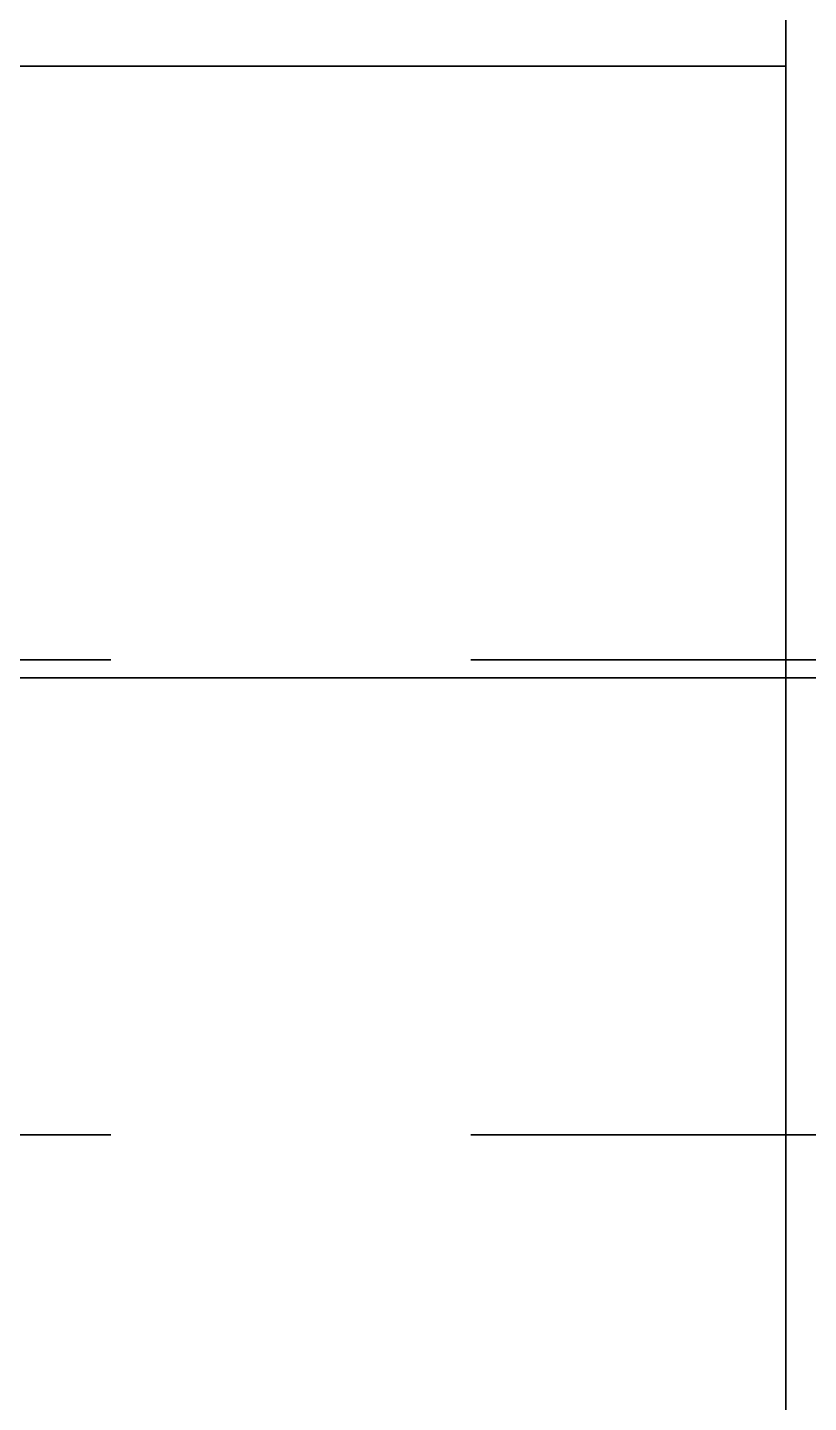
# Model space of a CAD drawing. Header units: millimetres. Extents: x 0 to 2382, y 0 to 420.
# Drawn here: x 134.169 to 136.338, y 119.256 to 123.077 of the extents above; entities that cross this region are included whole.
import ezdxf

# ---------------------------------------------------------------- set-up
doc = ezdxf.new("R2010")
doc.units = ezdxf.units.MM
doc.linetypes.add('IRAM-E-TRAZOS', pattern=[5, 4, -1])
doc.linetypes.add('IRAM-F-TRAZO-PUNTO', pattern=[20, 15, -2, 1, -2])
doc.layers.add('02-OCULTA', color=4, linetype='IRAM-E-TRAZOS', lineweight=35)
doc.layers.add('03-EJE', color=1, linetype='IRAM-F-TRAZO-PUNTO', lineweight=18)

msp = doc.modelspace()

# ---------------------------------------------------------------- linework, layer by layer
at = {"layer": '02-OCULTA'}
for p, q in [((136.275, 122.97), (133.4, 122.97)), ((139.4, 121.32), (133.4, 121.32)), ((133, 121.27), (186, 121.27)), ((139.4, 120), (133.4, 120))]:
    msp.add_line(p, q, dxfattribs=at)
for points in [[(136.275, 123.1126), (136.275, 123.0623), (136.275, 123.0121), (136.275, 122.9619), (136.275, 122.9117), (136.275, 122.8615), (136.275, 122.8113), (136.275, 122.7611), (136.275, 122.7109), (136.275, 122.6607), (136.275, 122.6105), (136.275, 122.5603), (136.275, 122.5101), (136.275, 122.4599), (136.275, 122.4097), (136.275, 122.3595), (136.275, 122.3093), (136.275, 122.2591), (136.275, 122.2089), (136.275, 122.1587), (136.275, 122.1085), (136.275, 122.0583), (136.275, 122.0081), (136.275, 121.9579), (136.275, 121.9077), (136.275, 121.8575), (136.275, 121.8073), (136.275, 121.7571), (136.275, 121.7069), (136.275, 121.6567), (136.275, 121.6065), (136.275, 121.5563), (136.275, 121.5061), (136.275, 121.4559), (136.275, 121.4057), (136.275, 121.3555), (136.275, 121.3053), (136.275, 121.2551), (136.275, 121.2049), (136.275, 121.1547), (136.275, 121.1045), (136.275, 121.0543), (136.275, 121.004), (136.275, 120.9538), (136.275, 120.9036), (136.275, 120.8534), (136.275, 120.8032), (136.275, 120.753), (136.275, 120.7028), (136.275, 120.6526), (136.275, 120.6024), (136.275, 120.5522), (136.275, 120.502), (136.275, 120.4518), (136.275, 120.4016), (136.275, 120.3514), (136.275, 120.3012), (136.275, 120.251), (136.275, 120.2008), (136.275, 120.1506), (136.275, 120.1004), (136.275, 120.0502), (136.275, 120)], [(136.275, 119.194), (136.275, 119.256), (136.275, 119.318), (136.275, 119.38), (136.275, 119.442), (136.275, 119.504), (136.275, 119.566), (136.275, 119.628), (136.275, 119.69), (136.275, 119.752), (136.275, 119.814), (136.275, 119.876), (136.275, 119.938), (136.275, 120), (136.275, 120.062), (136.275, 120.124), (136.275, 120.186), (136.275, 120.248), (136.275, 120.31), (136.275, 120.372), (136.275, 120.434), (136.275, 120.496), (136.275, 120.558), (136.275, 120.62), (136.275, 120.682), (136.275, 120.744), (136.275, 120.806), (136.275, 120.868), (136.275, 120.93), (136.275, 120.992), (136.275, 121.054), (136.275, 121.116), (136.275, 121.178), (136.275, 121.24), (136.275, 121.302), (136.275, 121.364), (136.275, 121.426), (136.275, 121.488), (136.275, 121.55), (136.275, 121.612), (136.275, 121.674), (136.275, 121.736), (136.275, 121.798), (136.275, 121.86), (136.275, 121.922), (136.275, 121.984), (136.275, 122.046), (136.275, 122.108), (136.275, 122.17), (136.275, 122.232), (136.275, 122.294), (136.275, 122.356), (136.275, 122.418), (136.275, 122.48), (136.275, 122.542), (136.275, 122.604), (136.275, 122.666), (136.275, 122.728), (136.275, 122.79), (136.275, 122.852), (136.275, 122.914), (136.275, 122.976), (136.275, 123.038), (136.275, 123.1)], [(136.275, 119.2449), (136.275, 119.2953), (136.275, 119.3456), (136.275, 119.3959), (136.275, 119.4463), (136.275, 119.4966), (136.275, 119.5469), (136.275, 119.5973), (136.275, 119.6476), (136.275, 119.698), (136.275, 119.7483), (136.275, 119.7986), (136.275, 119.849), (136.275, 119.8993), (136.275, 119.9497), (136.275, 120), (136.275, 120.0503), (136.275, 120.1007), (136.275, 120.151), (136.275, 120.2014), (136.275, 120.2517), (136.275, 120.302), (136.275, 120.3524), (136.275, 120.4027), (136.275, 120.4531), (136.275, 120.5034), (136.275, 120.5537), (136.275, 120.6041), (136.275, 120.6544), (136.275, 120.7047), (136.275, 120.7551), (136.275, 120.8054), (136.275, 120.8558), (136.275, 120.9061), (136.275, 120.9564), (136.275, 121.0068), (136.275, 121.0571), (136.275, 121.1075), (136.275, 121.1578), (136.275, 121.2081), (136.275, 121.2585), (136.275, 121.3088), (136.275, 121.3592), (136.275, 121.4095), (136.275, 121.4598), (136.275, 121.5102), (136.275, 121.5605), (136.275, 121.6108), (136.275, 121.6612), (136.275, 121.7115), (136.275, 121.7619), (136.275, 121.8122), (136.275, 121.8625), (136.275, 121.9129), (136.275, 121.9632), (136.275, 122.0136), (136.275, 122.0639), (136.275, 122.1142), (136.275, 122.1646), (136.275, 122.2149), (136.275, 122.2653), (136.275, 122.3156), (136.275, 122.3659), (136.275, 122.4163), (136.275, 122.4666), (136.275, 122.5169), (136.275, 122.5673), (136.275, 122.6176), (136.275, 122.668), (136.275, 122.7183), (136.275, 122.7686), (136.275, 122.819), (136.275, 122.8693), (136.275, 122.9197), (136.275, 122.97)], [(136.275, 122.97), (136.275, 122.9197), (136.275, 122.8693), (136.275, 122.819), (136.275, 122.7686), (136.275, 122.7183), (136.275, 122.668), (136.275, 122.6176), (136.275, 122.5673), (136.275, 122.5169), (136.275, 122.4666), (136.275, 122.4163), (136.275, 122.3659), (136.275, 122.3156), (136.275, 122.2653), (136.275, 122.2149), (136.275, 122.1646), (136.275, 122.1142), (136.275, 122.0639), (136.275, 122.0136), (136.275, 121.9632), (136.275, 121.9129), (136.275, 121.8625), (136.275, 121.8122), (136.275, 121.7619), (136.275, 121.7115), (136.275, 121.6612), (136.275, 121.6108), (136.275, 121.5605), (136.275, 121.5102), (136.275, 121.4598), (136.275, 121.4095), (136.275, 121.3592), (136.275, 121.3088), (136.275, 121.2585), (136.275, 121.2081), (136.275, 121.1578), (136.275, 121.1075), (136.275, 121.0571), (136.275, 121.0068), (136.275, 120.9564), (136.275, 120.9061), (136.275, 120.8558), (136.275, 120.8054), (136.275, 120.7551), (136.275, 120.7047), (136.275, 120.6544), (136.275, 120.6041), (136.275, 120.5537), (136.275, 120.5034), (136.275, 120.4531), (136.275, 120.4027), (136.275, 120.3524), (136.275, 120.302), (136.275, 120.2517), (136.275, 120.2014), (136.275, 120.151), (136.275, 120.1007), (136.275, 120.0503), (136.275, 120)], [(136.275, 120), (136.275, 119.9497), (136.275, 119.8993), (136.275, 119.849), (136.275, 119.7986), (136.275, 119.7483), (136.275, 119.698), (136.275, 119.6476), (136.275, 119.5973), (136.275, 119.5469), (136.275, 119.4966), (136.275, 119.4463), (136.275, 119.3959), (136.275, 119.3456), (136.275, 119.2953), (136.275, 119.2449)], [(136.275, 120), (136.275, 119.95), (136.275, 119.9), (136.275, 119.85), (136.275, 119.8), (136.275, 119.75), (136.275, 119.7), (136.275, 119.65), (136.275, 119.6), (136.275, 119.55), (136.275, 119.5), (136.275, 119.45), (136.275, 119.4), (136.275, 119.35), (136.275, 119.3), (136.275, 119.25)]]:
    msp.add_lwpolyline(points, dxfattribs=at)
at = {"layer": '03-EJE'}
msp.add_line((136.1, 120), (182.9, 120), dxfattribs=at)

doc.saveas('drawing.dxf')
